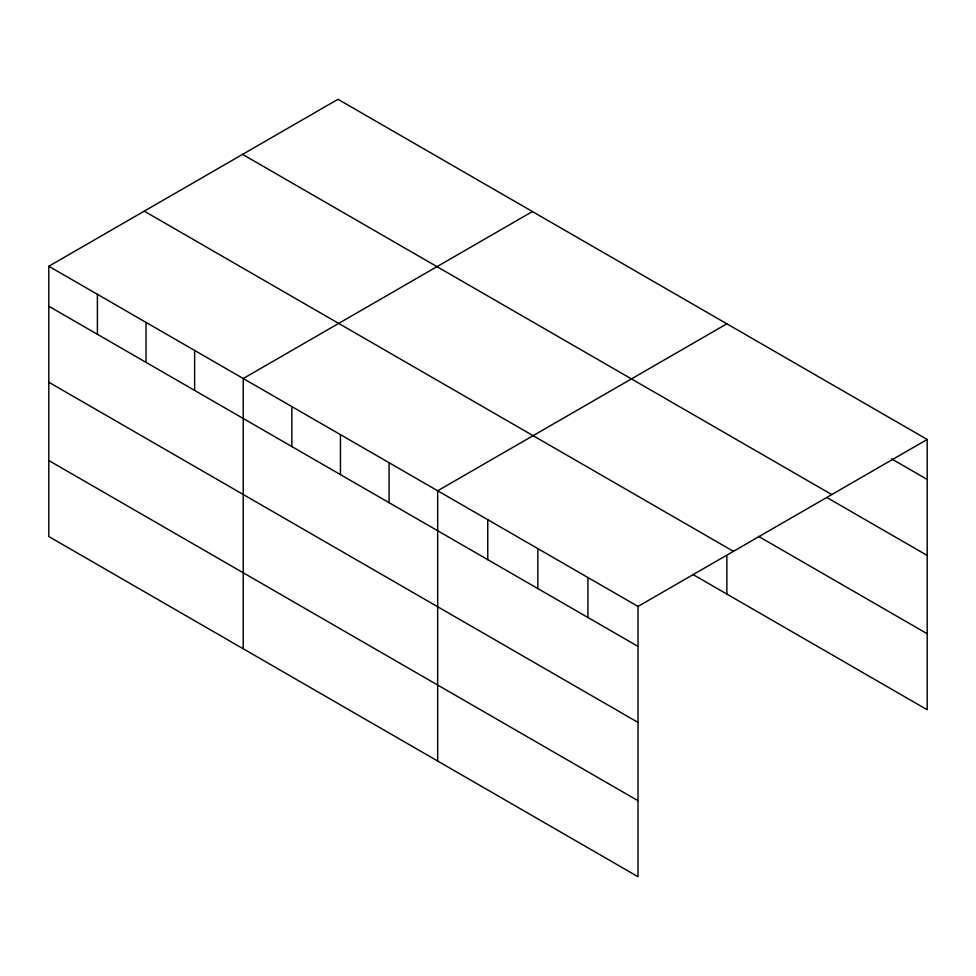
<?xml version="1.0" encoding="UTF-8"?>
<svg xmlns="http://www.w3.org/2000/svg" width="976" height="976" viewBox="0 0 976 976"><rect width="100%" height="100%" fill="white"/><g stroke="black" fill="none" stroke-linecap="round" stroke-linejoin="round"><path stroke-width="1.46" d="M48.8 266.253L638.011 606.438L638.011 876.704L48.8 536.532L48.8 266.253L337.989 99.296L927.2 439.468L927.2 709.747L692.716 574.364M532.432 211.548L243.244 378.517L243.244 648.784M726.864 323.812L437.675 490.769L437.675 761.048M638.011 606.438L927.2 439.468M891.613 458.903L927.2 479.448M242.56 154.391L831.772 494.564M827.038 497.614L927.2 555.442M758.498 536.349L927.2 633.741M144.228 211.158L733.44 551.33M48.8 306.232L638.011 646.405M48.8 382.226L638.011 722.411M48.8 460.526L638.011 800.71M726.864 556.088L726.864 594.079M587.93 577.524L587.93 617.491M537.837 548.61L537.837 588.577M487.756 519.683L487.756 559.663M389.07 462.709L389.07 502.677M340.453 434.649L340.453 474.617M291.848 406.577L291.848 446.557M194.627 350.457L194.627 390.424M146.022 322.385L146.022 362.364M97.405 294.325L97.405 334.292"/></g></svg>
